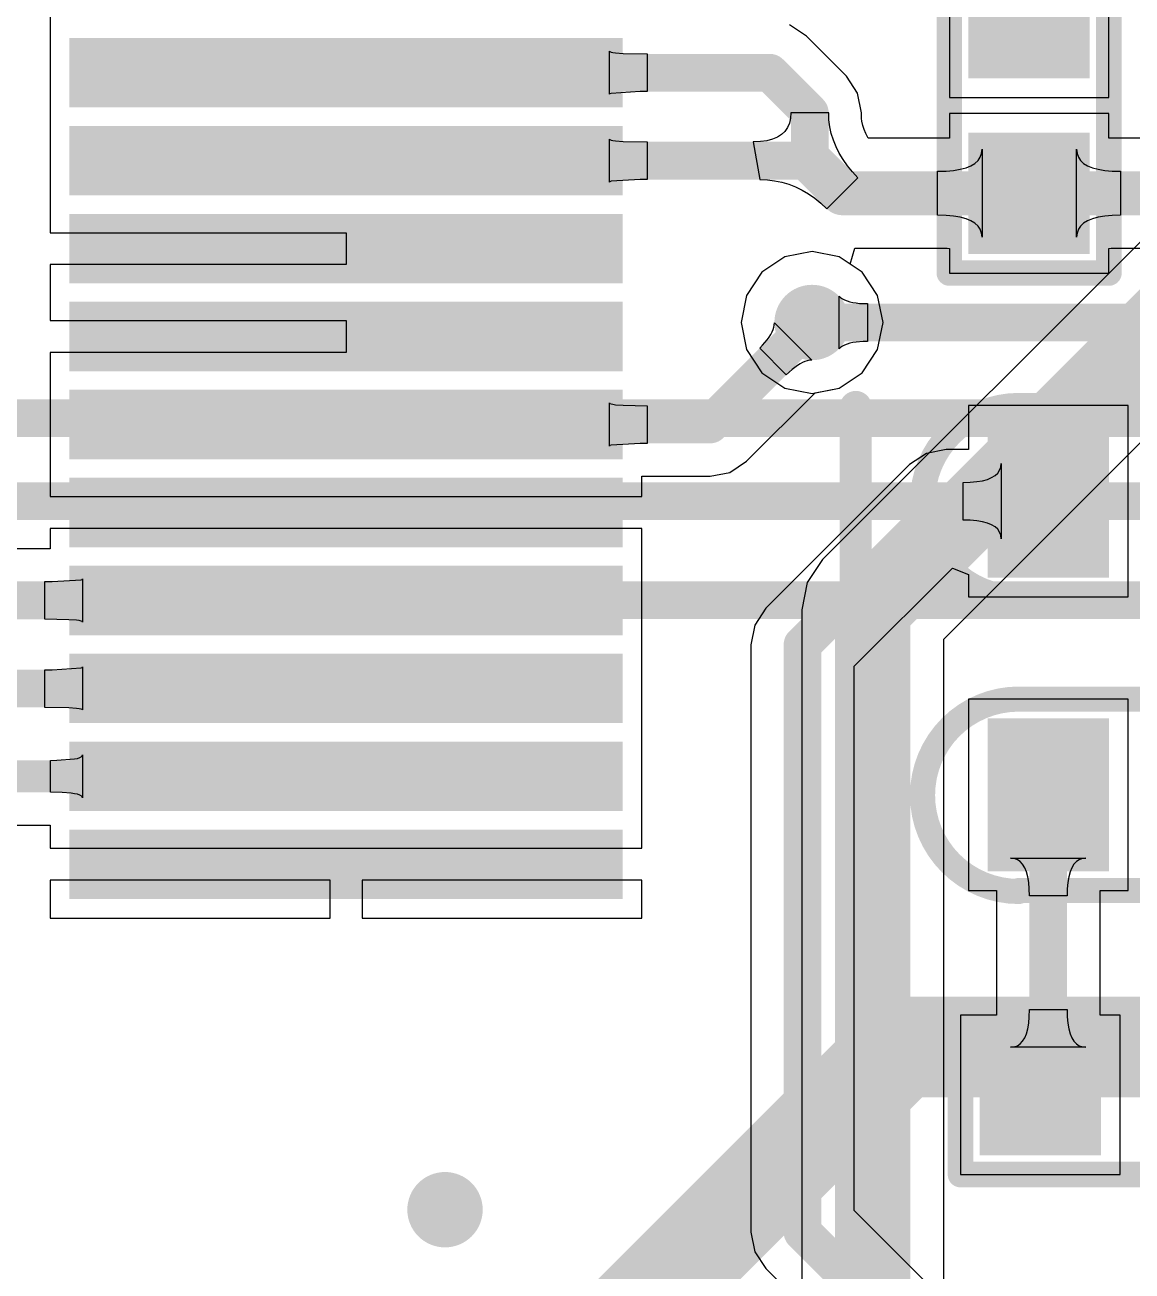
# Model space of a CAD drawing. Header units: millimetres. Extents: x 2.44 to 5.37, y 2.91 to 4.14.
# Drawn here: x 2.7344 to 3.0812, y 3.3018 to 3.6922 of the extents above; entities that cross this region are included whole.
import ezdxf

# ---------------------------------------------------------------- set-up
doc = ezdxf.new("R2010")
doc.units = ezdxf.units.MM
doc.header["$MEASUREMENT"] = 0
for name, color, linetype in [('BottomLayer', 5, 'Continuous'), ('MidLayer1', 16, 'Continuous'), ('MidLayer2', 76, 'Continuous'), ('MultiLayer', 9, 'Continuous'), ('TopLayer', 1, 'Continuous'), ('TopOverlay', 2, 'Continuous'), ('TopPaste', 8, 'Continuous'), ('TopSolder', 216, 'Continuous'), ('ViaHoleLayer', 16, 'Continuous')]:
    doc.layers.add(name, color=color, linetype=linetype)

# ---------------------------------------------------------------- blocks, each defined once
blk = doc.blocks.new('LED_16')
at = {"layer": 'TopLayer'}
for points in [[(-0.045, -0.02), (-0.015, -0.02), (-0.045, 0.02), (-0.015, 0.02)], [(0.015, -0.02), (0.045, -0.02), (0.015, 0.02), (0.045, 0.02)]]:
    blk.add_solid(points, dxfattribs=at)
at = {"layer": 'TopOverlay'}
for points, const_width in [([(-0.0903071, 0.019559), (-0.0903071, 0.0295591)], 0.01), ([(-0.039252, 0.03), (0.039488, 0.03)], 0.007874), ([(-0.0903071, -0.0304409), (-0.0903071, 0.019559)], 0.01), ([(-0.039252, -0.03), (0.039488, -0.03)], 0.007874)]:
    blk.add_lwpolyline(points, dxfattribs=dict(at, const_width=const_width))
for points, const_width in [([(-0.0928071, 0.0295591, 1), (-0.0878071, 0.0295591, 1)], 0.005), ([(-0.0412205, 0.0300001, 1), (-0.0372835, 0.0300001, 1)], 0.003937), ([(-0.0412205, 0.03, 1), (-0.0372835, 0.03, 1)], 0.003937), ([(0.0375195, 0.030284, 1), (0.0414565, 0.030284, 1)], 0.003937), ([(0.0375195, 0.03, 1), (0.0414565, 0.03, 1)], 0.003937), ([(-0.0928071, 0.019559, 1), (-0.0878071, 0.019559, 1)], 0.005), ([(-0.0928071, 0.019559, 1), (-0.0878071, 0.019559, 1)], 0.005), ([(-0.0928071, -0.0304409, 1), (-0.0878071, -0.0304409, 1)], 0.005), ([(-0.0412205, -0.03, 1), (-0.0372835, -0.03, 1)], 0.003937), ([(-0.0412205, -0.0302839, 1), (-0.0372835, -0.0302839, 1)], 0.003937), ([(0.0375195, -0.03, 1), (0.0414565, -0.03, 1)], 0.003937), ([(0.0375195, -0.03, 1), (0.0414565, -0.03, 1)], 0.003937)]:
    blk.add_lwpolyline(points, format="xyb", close=True, dxfattribs=dict(at, const_width=const_width))
at = {"layer": 'TopOverlay', "const_width": 0.007874}
for points in [[(-0.039252, -0.0302839, -0.9999999999992556), (-0.039252, 0.0300001)], [(0.039488, 0.030284, -0.9999999999992556), (0.039488, -0.03)]]:
    blk.add_lwpolyline(points, format="xyb", dxfattribs=at)
at = {"layer": 'TopPaste'}
for points in [[(-0.045, -0.02), (-0.015, -0.02), (-0.045, 0.02), (-0.015, 0.02)], [(0.015, -0.02), (0.045, -0.02), (0.015, 0.02), (0.045, 0.02)]]:
    blk.add_solid(points, dxfattribs=at)
at = {"layer": 'TopSolder'}
for points in [[(-0.049, -0.024), (-0.011, -0.024), (-0.049, 0.024), (-0.011, 0.024)], [(0.011, -0.024), (0.049, -0.024), (0.011, 0.024), (0.049, 0.024)]]:
    blk.add_solid(points, dxfattribs=at)
blk = doc.blocks.new('LED_17')
at = {"layer": 'TopLayer'}
for points in [[(-0.045, -0.02), (-0.015, -0.02), (-0.045, 0.02), (-0.015, 0.02)], [(0.015, -0.02), (0.045, -0.02), (0.015, 0.02), (0.045, 0.02)]]:
    blk.add_solid(points, dxfattribs=at)
at = {"layer": 'TopOverlay'}
for points, const_width in [([(-0.0903072, 0.019559), (-0.0903071, 0.0295591)], 0.01), ([(-0.039252, 0.03), (0.039488, 0.03)], 0.007874), ([(-0.0903072, 0.019559), (-0.0903071, -0.0304409)], 0.01), ([(-0.039252, -0.03), (0.039488, -0.03)], 0.007874)]:
    blk.add_lwpolyline(points, dxfattribs=dict(at, const_width=const_width))
for points, const_width in [([(-0.0928071, 0.0295591, 1), (-0.0878071, 0.0295591, 1)], 0.005), ([(-0.0412205, 0.0300001, 1), (-0.0372835, 0.0300001, 1)], 0.003937), ([(-0.0412205, 0.03, 1), (-0.0372835, 0.03, 1)], 0.003937), ([(0.0375195, 0.030284, 1), (0.0414565, 0.030284, 1)], 0.003937), ([(0.0375195, 0.03, 1), (0.0414565, 0.03, 1)], 0.003937), ([(-0.0928072, 0.019559, 1), (-0.0878072, 0.019559, 1)], 0.005), ([(-0.0928072, 0.019559, 1), (-0.0878072, 0.019559, 1)], 0.005), ([(-0.0928071, -0.0304409, 1), (-0.0878071, -0.0304409, 1)], 0.005), ([(-0.0412205, -0.03, 1), (-0.0372835, -0.03, 1)], 0.003937), ([(-0.0412205, -0.0302839, 1), (-0.0372835, -0.0302839, 1)], 0.003937), ([(0.0375195, -0.03, 1), (0.0414565, -0.03, 1)], 0.003937), ([(0.0375195, -0.03, 1), (0.0414565, -0.03, 1)], 0.003937)]:
    blk.add_lwpolyline(points, format="xyb", close=True, dxfattribs=dict(at, const_width=const_width))
at = {"layer": 'TopOverlay', "const_width": 0.007874}
for points in [[(-0.039252, -0.0302839, -0.9999999999992556), (-0.039252, 0.0300001)], [(0.039488, 0.030284, -0.9999999999992556), (0.039488, -0.03)]]:
    blk.add_lwpolyline(points, format="xyb", dxfattribs=at)
at = {"layer": 'TopPaste'}
for points in [[(-0.045, -0.02), (-0.015, -0.02), (-0.045, 0.02), (-0.015, 0.02)], [(0.015, -0.02), (0.045, -0.02), (0.015, 0.02), (0.045, 0.02)]]:
    blk.add_solid(points, dxfattribs=at)
at = {"layer": 'TopSolder'}
for points in [[(-0.049, -0.024), (-0.011, -0.024), (-0.049, 0.024), (-0.011, 0.024)], [(0.011, -0.024), (0.049, -0.024), (0.011, 0.024), (0.049, 0.024)]]:
    blk.add_solid(points, dxfattribs=at)
blk = doc.blocks.new('R0603_24')
at = {"layer": 'TopLayer'}
for points in [[(-0.0425, -0.0149999), (-0.0125, -0.0149999), (-0.0425, 0.0150001), (-0.0125, 0.0150001)], [(0.0124999, -0.015), (0.0424999, -0.015), (0.0124999, 0.015), (0.0424999, 0.015)]]:
    blk.add_solid(points, dxfattribs=at)
at = {"layer": 'TopOverlay', "const_width": 0.008}
for points in [[(-0.0525, 0.025), (0.0525, 0.025)], [(-0.0525, 0.025), (-0.0525, -0.025)], [(0.0525, 0.025), (0.0525, -0.025)], [(-0.0525, -0.025), (0.0525, -0.025)]]:
    blk.add_lwpolyline(points, dxfattribs=at)
at = {"layer": 'TopOverlay', "const_width": 0.004}
for points in [[(-0.0545, 0.025, 1), (-0.0505, 0.025, 1)], [(-0.0545, 0.025, 1), (-0.0505, 0.025, 1)], [(0.0505, 0.025, 1), (0.0545, 0.025, 1)], [(0.0505, 0.025, 1), (0.0545, 0.025, 1)], [(-0.0545, -0.025, 1), (-0.0505, -0.025, 1)], [(-0.0545, -0.025, 1), (-0.0505, -0.025, 1)], [(0.0505, -0.025, 1), (0.0545, -0.025, 1)], [(0.0505, -0.025, 1), (0.0545, -0.025, 1)]]:
    blk.add_lwpolyline(points, format="xyb", close=True, dxfattribs=at)
at = {"layer": 'TopPaste'}
for points in [[(-0.0425, -0.0149999), (-0.0125, -0.0149999), (-0.0425, 0.0150001), (-0.0125, 0.0150001)], [(0.0124999, -0.015), (0.0424999, -0.015), (0.0124999, 0.015), (0.0424999, 0.015)]]:
    blk.add_solid(points, dxfattribs=at)
at = {"layer": 'TopSolder'}
for points in [[(-0.0465, -0.0189999), (-0.0085, -0.0189999), (-0.0465, 0.0190001), (-0.0085, 0.0190001)], [(0.0084999, -0.019), (0.0464999, -0.019), (0.0084999, 0.019), (0.0464999, 0.019)]]:
    blk.add_solid(points, dxfattribs=at)
blk = doc.blocks.new('R0603_31')
at = {"layer": 'TopLayer'}
for points in [[(-0.0425, -0.015), (-0.0125, -0.015), (-0.0425, 0.015), (-0.0125, 0.015)], [(0.0125, -0.015), (0.0425, -0.015), (0.0125, 0.015), (0.0425, 0.015)]]:
    blk.add_solid(points, dxfattribs=at)
at = {"layer": 'TopOverlay', "const_width": 0.008}
for points in [[(0.0525, 0.025), (-0.0525, 0.025)], [(-0.0525, 0.025), (-0.0525, -0.025)], [(0.0525, 0.025), (0.0525, -0.025)], [(0.0525, -0.025), (-0.0525, -0.025)]]:
    blk.add_lwpolyline(points, dxfattribs=at)
at = {"layer": 'TopOverlay', "const_width": 0.004}
for points in [[(-0.0545, 0.025, 1), (-0.0505, 0.025, 1)], [(-0.0545, 0.025, 1), (-0.0505, 0.025, 1)], [(0.0505, 0.025, 1), (0.0545, 0.025, 1)], [(0.0505, 0.025, 1), (0.0545, 0.025, 1)], [(-0.0545, -0.025, 1), (-0.0505, -0.025, 1)], [(-0.0545, -0.025, 1), (-0.0505, -0.025, 1)], [(0.0505, -0.025, 1), (0.0545, -0.025, 1)], [(0.0505, -0.025, 1), (0.0545, -0.025, 1)]]:
    blk.add_lwpolyline(points, format="xyb", close=True, dxfattribs=at)
at = {"layer": 'TopPaste'}
for points in [[(-0.0425, -0.015), (-0.0125, -0.015), (-0.0425, 0.015), (-0.0125, 0.015)], [(0.0125, -0.015), (0.0425, -0.015), (0.0125, 0.015), (0.0425, 0.015)]]:
    blk.add_solid(points, dxfattribs=at)
at = {"layer": 'TopSolder'}
for points in [[(-0.0465, -0.019), (-0.0085, -0.019), (-0.0465, 0.019), (-0.0085, 0.019)], [(0.0085, -0.019), (0.0465, -0.019), (0.0085, 0.019), (0.0465, 0.019)]]:
    blk.add_solid(points, dxfattribs=at)
blk = doc.blocks.new('ST7789_B_35')
at = {"layer": 'TopLayer'}
for points in [[(-0.2903229, 0.51926), (-0.2903229, 0.5330394), (-0.4556771, 0.51926), (-0.4556771, 0.5330394)], [(-0.2903229, 0.4917009), (-0.2903229, 0.5054803), (-0.4556771, 0.4917009), (-0.4556771, 0.5054803)], [(-0.2903229, 0.4641418), (-0.2903229, 0.4779212), (-0.4556771, 0.4641418), (-0.4556771, 0.4779212)], [(-0.2903229, 0.4365826), (-0.2903229, 0.450362), (-0.4556771, 0.4365826), (-0.4556771, 0.450362)], [(-0.2903229, 0.4090237), (-0.2903229, 0.4228031), (-0.4556771, 0.4090237), (-0.4556771, 0.4228031)], [(-0.2903229, 0.3814647), (-0.2903229, 0.3952441), (-0.4556771, 0.3814647), (-0.4556771, 0.3952441)], [(-0.2903229, 0.3539056), (-0.2903229, 0.367685), (-0.4556771, 0.3539056), (-0.4556771, 0.367685)], [(-0.2903229, 0.3263465), (-0.2903229, 0.3401259), (-0.4556771, 0.3263465), (-0.4556771, 0.3401259)], [(-0.2903229, 0.2987875), (-0.2903229, 0.3125669), (-0.4556771, 0.2987875), (-0.4556771, 0.3125669)], [(-0.2903229, 0.2712284), (-0.2903229, 0.2850078), (-0.4556771, 0.2712284), (-0.4556771, 0.2850078)]]:
    blk.add_solid(points, dxfattribs=at)
at = {"layer": 'TopPaste'}
for points in [[(-0.2903229, 0.51926), (-0.2903229, 0.5330394), (-0.4556771, 0.51926), (-0.4556771, 0.5330394)], [(-0.2903229, 0.4917009), (-0.2903229, 0.5054803), (-0.4556771, 0.4917009), (-0.4556771, 0.5054803)], [(-0.2903229, 0.4641418), (-0.2903229, 0.4779212), (-0.4556771, 0.4641418), (-0.4556771, 0.4779212)], [(-0.2903229, 0.4365826), (-0.2903229, 0.450362), (-0.4556771, 0.4365826), (-0.4556771, 0.450362)], [(-0.2903229, 0.4090237), (-0.2903229, 0.4228031), (-0.4556771, 0.4090237), (-0.4556771, 0.4228031)], [(-0.2903229, 0.3814647), (-0.2903229, 0.3952441), (-0.4556771, 0.3814647), (-0.4556771, 0.3952441)], [(-0.2903229, 0.3539056), (-0.2903229, 0.367685), (-0.4556771, 0.3539056), (-0.4556771, 0.367685)], [(-0.2903229, 0.3263465), (-0.2903229, 0.3401259), (-0.4556771, 0.3263465), (-0.4556771, 0.3401259)], [(-0.2903229, 0.2987875), (-0.2903229, 0.3125669), (-0.4556771, 0.2987875), (-0.4556771, 0.3125669)], [(-0.2903229, 0.2712284), (-0.2903229, 0.2850078), (-0.4556771, 0.2712284), (-0.4556771, 0.2850078)]]:
    blk.add_solid(points, dxfattribs=at)
at = {"layer": 'TopSolder'}
for points in [[(-0.2863229, 0.51526), (-0.2863229, 0.5370394), (-0.4596771, 0.51526), (-0.4596771, 0.5370394)], [(-0.2863229, 0.4877009), (-0.2863229, 0.5094803), (-0.4596771, 0.4877009), (-0.4596771, 0.5094803)], [(-0.2863229, 0.4601418), (-0.2863229, 0.4819212), (-0.4596771, 0.4601418), (-0.4596771, 0.4819212)], [(-0.2863229, 0.4325826), (-0.2863229, 0.454362), (-0.4596771, 0.4325826), (-0.4596771, 0.454362)], [(-0.2863229, 0.4050237), (-0.2863229, 0.4268031), (-0.4596771, 0.4050237), (-0.4596771, 0.4268031)], [(-0.2863229, 0.3774647), (-0.2863229, 0.3992441), (-0.4596771, 0.3774647), (-0.4596771, 0.3992441)], [(-0.2863229, 0.3499056), (-0.2863229, 0.371685), (-0.4596771, 0.3499056), (-0.4596771, 0.371685)], [(-0.2863229, 0.3223465), (-0.2863229, 0.3441259), (-0.4596771, 0.3223465), (-0.4596771, 0.3441259)], [(-0.2863229, 0.2947875), (-0.2863229, 0.3165669), (-0.4596771, 0.2947875), (-0.4596771, 0.3165669)], [(-0.2863229, 0.2672284), (-0.2863229, 0.2890078), (-0.4596771, 0.2672284), (-0.4596771, 0.2890078)]]:
    blk.add_solid(points, dxfattribs=at)

msp = doc.modelspace()

# ---------------------------------------------------------------- linework, layer by layer
at = {"layer": 'BottomLayer'}
for p, q in [((3.1452749, 3.6857246), (2.9842751, 3.5247249)), ((3.0222383, 3.4997885), (3.1702114, 3.6477617)), ((2.981, 3.6212383), (2.9724898, 3.6195455)), ((2.9895102, 3.6195455), (2.981, 3.6212383)), ((2.9724898, 3.6195455), (2.9652751, 3.6147249)), ((2.9967249, 3.6147249), (2.9895102, 3.6195455)), ((2.9652751, 3.6147249), (2.9604545, 3.6075102)), ((3.0015455, 3.6075102), (2.9967249, 3.6147249)), ((2.9604545, 3.6075102), (2.9587617, 3.599)), ((3.0032383, 3.599), (3.0015455, 3.6075102)), ((2.9587617, 3.599), (2.9604545, 3.5904898)), ((3.0015455, 3.5904898), (3.0032383, 3.599)), ((2.9604545, 3.5904898), (2.9652751, 3.5832751)), ((2.9967249, 3.5832751), (3.0015455, 3.5904898)), ((2.9652751, 3.5832751), (2.9724898, 3.5784545)), ((2.9895102, 3.5784545), (2.9967249, 3.5832751)), ((2.9724898, 3.5784545), (2.981, 3.5767617)), ((2.981, 3.5767617), (2.9895102, 3.5784545)), ((2.9842751, 3.5247249), (2.9794545, 3.5175102)), ((2.9794545, 3.5175102), (2.9777616, 3.509)), ((2.9777616, 3.509), (2.9777617, 3.5089995)), ((2.9777617, 3.5089995), (2.9777617, 3.183)), ((3.0222383, 3.183), (3.0222383, 3.4997885))]:
    msp.add_line(p, q, dxfattribs=at)
at = {"layer": 'BottomLayer', "const_width": 0.023622}
for points in [[(3, 3.509), (3.161, 3.67)], [(3, 3.183), (3, 3.509)]]:
    msp.add_lwpolyline(points, dxfattribs=at)
at = {"layer": 'BottomLayer', "const_width": 0.011811}
for points in [[(2.9750945, 3.599, 1), (2.9869055, 3.599, 1)], [(2.9940945, 3.509, 1), (3.0059055, 3.509, 1)], [(2.9940945, 3.509, 1), (3.0059055, 3.509, 1)], [(2.8600945, 3.321, 1), (2.8719055, 3.321, 1)]]:
    msp.add_lwpolyline(points, format="xyb", close=True, dxfattribs=at)
at = {"layer": 'MidLayer1'}
for p, q in [((2.981, 3.6212383), (2.9724898, 3.6195455)), ((2.9895102, 3.6195455), (2.981, 3.6212383)), ((2.9724898, 3.6195455), (2.9652751, 3.6147249)), ((2.9967249, 3.6147249), (2.9895102, 3.6195455)), ((2.9652751, 3.6147249), (2.9604545, 3.6075102)), ((3.0015455, 3.6075102), (2.9967249, 3.6147249)), ((2.9604545, 3.6075102), (2.9587617, 3.599)), ((3.0032383, 3.599), (3.0015455, 3.6075102)), ((2.9587617, 3.599), (2.9604545, 3.5904898)), ((3.0015455, 3.5904898), (3.0032383, 3.599)), ((2.9604545, 3.5904898), (2.9652751, 3.5832751)), ((2.9967249, 3.5832751), (3.0015455, 3.5904898)), ((2.9652751, 3.5832751), (2.9724898, 3.5784545)), ((2.9895102, 3.5784545), (2.9967249, 3.5832751)), ((2.9724898, 3.5784545), (2.981, 3.5767617)), ((2.981, 3.5767617), (2.9895102, 3.5784545))]:
    msp.add_line(p, q, dxfattribs=at)
at = {"layer": 'MidLayer1', "const_width": 0.011811}
for points in [[(2.9750945, 3.599, 1), (2.9869055, 3.599, 1)], [(2.8600945, 3.321, 1), (2.8719055, 3.321, 1)]]:
    msp.add_lwpolyline(points, format="xyb", close=True, dxfattribs=at)
at = {"layer": 'MidLayer2'}
for p, q in [((2.9894347, 3.5907323), (2.9894347, 3.6072677)), ((2.9894347, 3.6072677), (2.9899403, 3.6068189)), ((2.9899403, 3.6068189), (2.9905309, 3.6064173)), ((2.9905309, 3.6064173), (2.9912065, 3.606063)), ((2.9912065, 3.606063), (2.991967, 3.6057559)), ((2.991967, 3.6057559), (2.9928126, 3.605496)), ((2.9928126, 3.605496), (2.9937431, 3.6052835)), ((2.9937431, 3.6052835), (2.9947587, 3.6051181)), ((2.9947587, 3.6051181), (2.9958592, 3.605)), ((2.9958592, 3.605), (2.9983152, 3.6049055)), ((2.9983152, 3.6049055), (2.9983152, 3.5930945)), ((2.9928126, 3.592504), (2.991967, 3.5922441)), ((2.9937431, 3.5927165), (2.9928126, 3.592504)), ((2.9947587, 3.5928819), (2.9937431, 3.5927165)), ((2.9970447, 3.5930709), (2.9947587, 3.5928819)), ((2.9983152, 3.5930945), (2.9970447, 3.5930709)), ((2.9899403, 3.5911811), (2.9894347, 3.5907323)), ((2.9905309, 3.5915827), (2.9899403, 3.5911811)), ((2.9912065, 3.591937), (2.9905309, 3.5915827)), ((2.991967, 3.5922441), (2.9912065, 3.591937))]:
    msp.add_line(p, q, dxfattribs=at)
for points, const_width in [([(2.9750945, 3.599, 1), (2.9869055, 3.599, 1)], 0.011811), ([(2.9780473, 3.599, 1), (2.9839527, 3.599, 1)], 0.0059055), ([(3.001126, 3.372, 1), (3.016874, 3.372, 1)], 0.015748), ([(3.001126, 3.372, 1), (3.016874, 3.372, 1)], 0.015748), ([(2.8600945, 3.321, 1), (2.8719055, 3.321, 1)], 0.011811)]:
    msp.add_lwpolyline(points, format="xyb", close=True, dxfattribs=dict(at, const_width=const_width))
for points, const_width in [([(2.981, 3.599), (3.225, 3.599)], 0.011811), ([(2.653, 3.569), (3.145, 3.569)], 0.011811), ([(2.673, 3.543), (3.129, 3.543)], 0.011811), ([(2.703, 3.512), (3.128, 3.512)], 0.011811), ([(2.863, 3.226), (3.009, 3.372)], 0.0314961), ([(3.009, 3.372), (3.183, 3.372)], 0.0314961)]:
    msp.add_lwpolyline(points, dxfattribs=dict(at, const_width=const_width))
at = {"layer": 'MultiLayer', "const_width": 0.011811}
for points in [[(2.9750945, 3.599, 1), (2.9869055, 3.599, 1)], [(2.8600945, 3.321, 1), (2.8719055, 3.321, 1)]]:
    msp.add_lwpolyline(points, format="xyb", close=True, dxfattribs=at)
at = {"layer": 'TopLayer'}
for p, q in [((3.024, 3.7194999), (3.024, 3.6694999)), ((3.074, 3.6694999), (3.074, 3.7194999)), ((2.7423229, 3.715492), (2.7423229, 3.687933)), ((2.9792036, 3.6887308), (2.9739424, 3.6922462)), ((2.7423229, 3.687933), (2.7423229, 3.6603739)), ((2.9917627, 3.6761718), (2.9792036, 3.6887308)), ((2.9175571, 3.6704939), (2.9175571, 3.6840333)), ((2.9175571, 3.6840333), (2.9176752, 3.6838691)), ((2.9176752, 3.6838691), (2.9180295, 3.6837222)), ((2.9180295, 3.6837222), (2.9186201, 3.6835926)), ((2.9186201, 3.6835926), (2.9194469, 3.6834802)), ((2.9194469, 3.6834802), (2.9218091, 3.6833074)), ((2.9218091, 3.6833074), (2.9293681, 3.6831691)), ((2.9293681, 3.6831691), (2.9293681, 3.6713581)), ((2.9952781, 3.6709105), (2.9917627, 3.6761718)), ((2.9176752, 3.6706581), (2.9175571, 3.6704939)), ((2.9180295, 3.670805), (2.9176752, 3.6706581)), ((2.927124, 3.6713495), (2.9180295, 3.670805)), ((2.9293681, 3.6713581), (2.927124, 3.6713495)), ((2.9965126, 3.6647045), (2.9952781, 3.6709105)), ((3.024, 3.6694999), (3.074, 3.6694999)), ((2.9742719, 3.6629765), (2.9739176, 3.6614305)), ((2.97439, 3.6647045), (2.9742719, 3.6629765)), ((2.986201, 3.6647045), (2.97439, 3.6647045)), ((2.9862927, 3.662492), (2.986201, 3.6647045)), ((2.9965126, 3.6629452), (2.9965126, 3.6647045)), ((2.9966278, 3.6620351), (2.9965126, 3.6629452)), ((3.0739999, 3.6645), (3.0239999, 3.6645)), ((3.0239999, 3.6645), (3.0239999, 3.6567825)), ((3.0739999, 3.6567856), (3.0739999, 3.6645)), ((2.7423229, 3.6603739), (2.7423229, 3.6328148)), ((2.9725002, 3.658884), (2.9714372, 3.6578836)), ((2.973327, 3.6600663), (2.9725002, 3.658884)), ((2.9739176, 3.6614305), (2.973327, 3.6600663)), ((2.9865678, 3.6603194), (2.9862927, 3.662492)), ((2.9870264, 3.6581865), (2.9865678, 3.6603194)), ((2.9969025, 3.6607577), (2.9966278, 3.6620351)), ((2.9972897, 3.6594953), (2.9969025, 3.6607577)), ((2.9977972, 3.6582329), (2.9972897, 3.6594953)), ((2.9175571, 3.6429348), (2.9175571, 3.6564742)), ((2.9175571, 3.6564742), (2.9176752, 3.65631)), ((2.9176752, 3.65631), (2.9180295, 3.6561631)), ((2.9180295, 3.6561631), (2.9186201, 3.6560335)), ((2.9186201, 3.6560335), (2.9194469, 3.6559211)), ((2.9194469, 3.6559211), (2.9218091, 3.6557483)), ((2.9218091, 3.6557483), (2.9293681, 3.65561)), ((2.9293681, 3.65561), (2.9293681, 3.643799)), ((2.9648231, 3.6557009), (2.962579, 3.65561)), ((2.962579, 3.65561), (2.9646464, 3.643799)), ((2.966831, 3.6559738), (2.9648231, 3.6557009)), ((2.9686026, 3.6564285), (2.966831, 3.6559738)), ((2.970138, 3.6570651), (2.9686026, 3.6564285)), ((2.9714372, 3.6578836), (2.970138, 3.6570651)), ((2.9876683, 3.6560935), (2.9870264, 3.6581865)), ((2.9884937, 3.6540404), (2.9876683, 3.6560935)), ((2.9984375, 3.6569549), (2.9977972, 3.6582329)), ((2.9985791, 3.6567206), (2.9984375, 3.6569549)), ((3.023292, 3.6567206), (2.9985791, 3.6567206)), ((3.0239999, 3.6567825), (3.023292, 3.6567206)), ((3.0747408, 3.6567202), (3.0739999, 3.6567856)), ((3.0982591, 3.6567202), (3.0747408, 3.6567202)), ((2.9895025, 3.652027), (2.9884937, 3.6540404)), ((2.9906947, 3.6500535), (2.9895025, 3.652027)), ((3.0336839, 3.6507992), (3.0341009, 3.6519704)), ((3.0341009, 3.6519704), (3.0342399, 3.6532795)), ((3.0342399, 3.6532795), (3.0342399, 3.6257205)), ((3.0638799, 3.6257201), (3.0638799, 3.6532791)), ((3.0638799, 3.6532791), (3.0640177, 3.65197)), ((3.0640177, 3.65197), (3.0644311, 3.6507988)), ((2.9920703, 3.6481197), (2.9906947, 3.6500535)), ((2.9936293, 3.6462259), (2.9920703, 3.6481197)), ((3.0274291, 3.6470098), (3.0292361, 3.6474921)), ((3.0292361, 3.6474921), (3.030765, 3.6481122)), ((3.030765, 3.6481122), (3.032016, 3.6488701)), ((3.032016, 3.6488701), (3.0329889, 3.6497657)), ((3.0329889, 3.6497657), (3.0336839, 3.6507992)), ((3.0644311, 3.6507988), (3.0651201, 3.6497653)), ((3.0651201, 3.6497653), (3.0660846, 3.6488697)), ((3.0660846, 3.6488697), (3.0673248, 3.6481118)), ((3.0673248, 3.6481118), (3.0688405, 3.6474917)), ((3.0688405, 3.6474917), (3.0706319, 3.6470094)), ((2.9180295, 3.6432459), (2.9176752, 3.643099)), ((2.927124, 3.6437904), (2.9180295, 3.6432459)), ((2.9293681, 3.643799), (2.927124, 3.6437904)), ((2.9646464, 3.643799), (2.9669822, 3.6437073)), ((2.9669822, 3.6437073), (2.9692652, 3.6434322)), ((2.9692652, 3.6434322), (2.9714954, 3.6429736)), ((2.9856282, 3.6346282), (2.9953718, 3.6443718)), ((2.9953718, 3.6443718), (2.9936293, 3.6462259)), ((3.0203404, 3.6463898), (3.0229813, 3.6464586)), ((3.0203404, 3.6326102), (3.0203404, 3.6463898)), ((3.0229813, 3.6464586), (3.0253442, 3.6466653)), ((3.0253442, 3.6466653), (3.0274291, 3.6470098)), ((3.0706319, 3.6470094), (3.0726988, 3.6466649)), ((3.0726988, 3.6466649), (3.0750413, 3.6464582)), ((3.0750413, 3.6464582), (3.0776594, 3.6463894)), ((3.0776594, 3.6463894), (3.0776594, 3.6326098)), ((2.9176752, 3.643099), (2.9175571, 3.6429348)), ((2.9714954, 3.6429736), (2.9736728, 3.6423317)), ((2.9736728, 3.6423317), (2.9757974, 3.6415063)), ((2.9757974, 3.6415063), (2.9778691, 3.6404975)), ((2.9778691, 3.6404975), (2.9798881, 3.6393053)), ((2.9798881, 3.6393053), (2.9818543, 3.6379297)), ((2.9818543, 3.6379297), (2.9837677, 3.6363707)), ((2.9837677, 3.6363707), (2.9856282, 3.6346282)), ((2.7423229, 3.6328148), (2.7423229, 3.6271456)), ((3.0229813, 3.6325414), (3.0203404, 3.6326102)), ((3.0253442, 3.6323347), (3.0229813, 3.6325414)), ((3.0274291, 3.6319902), (3.0253442, 3.6323347)), ((3.0292361, 3.6315079), (3.0274291, 3.6319902)), ((3.030765, 3.6308878), (3.0292361, 3.6315079)), ((3.0688405, 3.6315075), (3.0673248, 3.6308874)), ((3.0706319, 3.6319898), (3.0688405, 3.6315075)), ((3.0726988, 3.6323343), (3.0706319, 3.6319898)), ((3.0750413, 3.632541), (3.0726988, 3.6323343)), ((3.0776594, 3.6326098), (3.0750413, 3.632541)), ((3.032016, 3.6301299), (3.030765, 3.6308878)), ((3.0329889, 3.6292343), (3.032016, 3.6301299)), ((3.0336839, 3.6282008), (3.0329889, 3.6292343)), ((3.0341009, 3.6270296), (3.0336839, 3.6282008)), ((3.0644311, 3.6282004), (3.0640177, 3.6270292)), ((3.0651201, 3.6292339), (3.0644311, 3.6282004)), ((3.0660846, 3.6301295), (3.0651201, 3.6292339)), ((3.0673248, 3.6308874), (3.0660846, 3.6301295)), ((2.7423229, 3.6271456), (2.8349999, 3.6271456)), ((2.8349999, 3.6271456), (2.8349999, 3.6171456)), ((3.0342399, 3.6257205), (3.0341009, 3.6270296)), ((3.0640177, 3.6270292), (3.0638799, 3.6257201)), ((2.9929018, 3.6172794), (2.9944185, 3.6222794)), ((2.9944185, 3.6222794), (3.023292, 3.6222794)), ((3.023292, 3.6222794), (3.0239999, 3.6222175)), ((3.0239999, 3.6222175), (3.0239999, 3.6145)), ((3.0739999, 3.6222136), (3.0747408, 3.622279)), ((3.0739999, 3.6145), (3.0739999, 3.6222136)), ((3.0747408, 3.622279), (3.0982591, 3.622279)), ((2.8349999, 3.6171456), (2.7423229, 3.6171456)), ((2.7423229, 3.6171456), (2.7423229, 3.6052558)), ((2.9967249, 3.6147249), (2.9929018, 3.6172794)), ((3.0015455, 3.6075102), (2.9967249, 3.6147249)), ((3.0239999, 3.6145), (3.0739999, 3.6145)), ((2.7423229, 3.6052558), (2.7423229, 3.5995864)), ((3.0032383, 3.599), (3.0015455, 3.6075102)), ((2.7423229, 3.5995864), (2.835, 3.5995864)), ((2.835, 3.5995864), (2.835, 3.5895864)), ((2.968468, 3.5960223), (2.9687887, 3.5967772)), ((2.9687887, 3.5967772), (2.9690158, 3.5975055)), ((2.9690158, 3.5975055), (2.9691495, 3.598207)), ((2.9691495, 3.598207), (2.9691896, 3.5988819)), ((2.9691896, 3.5988819), (2.9808819, 3.5871896)), ((3.0015455, 3.5904898), (3.0032383, 3.599)), ((2.9654622, 3.5918472), (2.966945, 3.5935973)), ((2.966945, 3.5935973), (2.9675462, 3.5944323)), ((2.9675462, 3.5944323), (2.9680538, 3.5952407)), ((2.9680538, 3.5952407), (2.968468, 3.5960223)), ((2.835, 3.5895864), (2.7423229, 3.5895864)), ((2.7423229, 3.5895864), (2.7423229, 3.5776967)), ((2.9645805, 3.5909321), (2.9654622, 3.5918472)), ((2.9729321, 3.5825805), (2.9645805, 3.5909321)), ((2.9967249, 3.5832751), (3.0015455, 3.5904898)), ((2.9755973, 3.584945), (2.9747356, 3.5842503)), ((2.9764323, 3.5855462), (2.9755973, 3.584945)), ((2.9772407, 3.5860538), (2.9764323, 3.5855462)), ((2.9780223, 3.586468), (2.9772407, 3.5860538)), ((2.9787772, 3.5867887), (2.9780223, 3.586468)), ((2.9795055, 3.5870158), (2.9787772, 3.5867887)), ((2.980207, 3.5871495), (2.9795055, 3.5870158)), ((2.9808819, 3.5871896), (2.980207, 3.5871495)), ((2.9747356, 3.5842503), (2.9729321, 3.5825805)), ((2.9895102, 3.5784545), (2.9967249, 3.5832751)), ((2.7423229, 3.5776967), (2.7423229, 3.5444684)), ((2.9604945, 3.5555601), (2.981714, 3.5767796)), ((2.981714, 3.5767796), (2.9817805, 3.5768332)), ((2.9817805, 3.5768332), (2.9819412, 3.5769489)), ((2.9819412, 3.5769489), (2.9895102, 3.5784545)), ((2.9175571, 3.5602576), (2.9175571, 3.573797)), ((2.9175571, 3.573797), (2.9176752, 3.5736328)), ((2.9176752, 3.5736328), (2.9180295, 3.5734859)), ((2.9180295, 3.5734859), (2.9186201, 3.5733563)), ((2.9186201, 3.5733563), (2.9194469, 3.5732439)), ((2.9194469, 3.5732439), (2.9218091, 3.5730711)), ((2.9218091, 3.5730711), (2.9293681, 3.5729328)), ((2.9293681, 3.5729328), (2.9293681, 3.5611218)), ((3.08, 3.573), (3.03, 3.573)), ((3.03, 3.573), (3.03, 3.5592171)), ((3.08, 3.513), (3.08, 3.573)), ((2.9176752, 3.5604218), (2.9175571, 3.5602576)), ((2.9180295, 3.5605687), (2.9176752, 3.5604218)), ((2.927124, 3.5611132), (2.9180295, 3.5605687)), ((2.9293681, 3.5611218), (2.927124, 3.5611132)), ((3.016794, 3.5579826), (3.0115328, 3.5544672)), ((3.023, 3.5592171), (3.016794, 3.5579826)), ((3.03, 3.5592171), (3.023, 3.5592171)), ((2.9552333, 3.5520447), (2.9604945, 3.5555601)), ((3.0115328, 3.5544672), (2.9665328, 3.5094672)), ((3.0397628, 3.552685), (3.0401207, 3.553689)), ((3.0401207, 3.553689), (3.04024, 3.554811)), ((3.04024, 3.554811), (3.04024, 3.531189)), ((2.9276771, 3.5444684), (2.9276771, 3.5508102)), ((2.9276771, 3.5508102), (2.9490273, 3.5508102)), ((2.9490273, 3.5508102), (2.9552333, 3.5520447)), ((3.0326042, 3.5491417), (3.0343938, 3.549437)), ((3.0343938, 3.549437), (3.0359448, 3.5498504)), ((3.0359448, 3.5498504), (3.0372572, 3.5503819)), ((3.0372572, 3.5503819), (3.038331, 3.5510315)), ((3.038331, 3.5510315), (3.0391662, 3.5517992)), ((3.0391662, 3.5517992), (3.0397628, 3.552685)), ((3.028309, 3.5489055), (3.0305759, 3.5489646)), ((3.028309, 3.5370945), (3.028309, 3.5489055)), ((3.0305759, 3.5489646), (3.0326042, 3.5491417)), ((2.7423229, 3.5444684), (2.8349999, 3.5444684)), ((2.8349999, 3.5444684), (2.9276771, 3.5444684)), ((2.8349999, 3.5344684), (2.7423229, 3.5344684)), ((2.7423229, 3.5344684), (2.7423229, 3.5281265)), ((2.9276771, 3.5344684), (2.8349999, 3.5344684)), ((2.9276771, 3.5225786), (2.9276771, 3.5344684)), ((3.0305759, 3.5370354), (3.028309, 3.5370945)), ((3.0326042, 3.5368583), (3.0305759, 3.5370354)), ((3.0343938, 3.536563), (3.0326042, 3.5368583)), ((3.0359448, 3.5361496), (3.0343938, 3.536563)), ((3.0372572, 3.5356181), (3.0359448, 3.5361496)), ((3.038331, 3.5349685), (3.0372572, 3.5356181)), ((3.0391662, 3.5342008), (3.038331, 3.5349685)), ((3.0397628, 3.533315), (3.0391662, 3.5342008)), ((3.0401207, 3.532311), (3.0397628, 3.533315)), ((3.04024, 3.531189), (3.0401207, 3.532311)), ((2.7423229, 3.5281265), (2.7182776, 3.5281265)), ((2.9276771, 3.4950197), (2.9276771, 3.5225786)), ((2.742876, 3.5178235), (2.7519705, 3.518368)), ((2.7519705, 3.518368), (2.7523248, 3.5185149)), ((2.7523248, 3.5185149), (2.7524429, 3.5186791)), ((2.7524429, 3.5186791), (2.7524429, 3.5051397)), ((2.9942171, 3.4912827), (3.025, 3.5220656)), ((3.025, 3.5220656), (3.03, 3.5199945)), ((3.03, 3.5199945), (3.03, 3.513)), ((2.7406319, 3.5178149), (2.742876, 3.5178235)), ((2.7406319, 3.5060039), (2.7406319, 3.5178149)), ((3.03, 3.513), (3.08, 3.513)), ((2.9665328, 3.5094672), (2.9630174, 3.504206)), ((2.7481909, 3.5058656), (2.7406319, 3.5060039)), ((2.7505531, 3.5056928), (2.7481909, 3.5058656)), ((2.7513799, 3.5055804), (2.7505531, 3.5056928)), ((2.7519705, 3.5054508), (2.7513799, 3.5055804)), ((2.7523248, 3.5053039), (2.7519705, 3.5054508)), ((2.7524429, 3.5051397), (2.7523248, 3.5053039)), ((2.9630174, 3.504206), (2.9617829, 3.498)), ((2.9276771, 3.4674605), (2.9276771, 3.4950197)), ((2.9617829, 3.498), (2.9617829, 3.314)), ((2.7519705, 3.4907848), (2.7523248, 3.490943)), ((2.7523248, 3.490943), (2.7524429, 3.4911199)), ((2.7524429, 3.4911199), (2.7524429, 3.4775805)), ((2.9942171, 3.3207173), (2.9942171, 3.4912827)), ((2.7406319, 3.490189), (2.742876, 3.4901983)), ((2.7406319, 3.478378), (2.7406319, 3.490189)), ((2.742876, 3.4901983), (2.7519705, 3.4907848)), ((3.08, 3.481), (3.03, 3.481)), ((3.03, 3.481), (3.03, 3.421)), ((3.08, 3.421), (3.08, 3.481)), ((2.7481909, 3.4782504), (2.7406319, 3.478378)), ((2.7505531, 3.4780909), (2.7481909, 3.4782504)), ((2.7513799, 3.4779872), (2.7505531, 3.4780909)), ((2.7519705, 3.4778676), (2.7513799, 3.4779872)), ((2.7523248, 3.477732), (2.7519705, 3.4778676)), ((2.7524429, 3.4775805), (2.7523248, 3.477732)), ((2.9276771, 3.4399014), (2.9276771, 3.4674605)), ((2.7523429, 3.4632246), (2.7524429, 3.4635608)), ((2.7524429, 3.4635608), (2.7524429, 3.4500214)), ((2.7424429, 3.4617911), (2.7443429, 3.4618088)), ((2.7424429, 3.4517911), (2.7424429, 3.4617911)), ((2.7443429, 3.4618088), (2.7499429, 3.4622335)), ((2.7499429, 3.4622335), (2.7508429, 3.4624282)), ((2.7508429, 3.4624282), (2.7515429, 3.4626583)), ((2.7515429, 3.4626583), (2.7520429, 3.4629237)), ((2.7520429, 3.4629237), (2.7523429, 3.4632246)), ((2.7460429, 3.4517203), (2.7424429, 3.4517911)), ((2.7488429, 3.4515079), (2.7460429, 3.4517203)), ((2.7499429, 3.4513487), (2.7488429, 3.4515079)), ((2.7508429, 3.451154), (2.7499429, 3.4513487)), ((2.7515429, 3.4509239), (2.7508429, 3.451154)), ((2.7520429, 3.4506585), (2.7515429, 3.4509239)), ((2.7523429, 3.4503576), (2.7520429, 3.4506585)), ((2.7524429, 3.4500214), (2.7523429, 3.4503576)), ((2.6312997, 3.4414972), (2.7423229, 3.4414972)), ((2.7423229, 3.4414972), (2.7423229, 3.434232)), ((2.9276771, 3.434232), (2.9276771, 3.4399014)), ((2.7423229, 3.434232), (2.835, 3.434232)), ((2.835, 3.434232), (2.9276771, 3.434232)), ((3.044311, 3.4310019), (3.043189, 3.43112)), ((3.043189, 3.43112), (3.066811, 3.43112)), ((3.045315, 3.4306476), (3.044311, 3.4310019)), ((3.0462008, 3.430057), (3.045315, 3.4306476)), ((3.0469685, 3.4292302), (3.0462008, 3.430057)), ((3.0476181, 3.4281672), (3.0469685, 3.4292302)), ((3.0630315, 3.4292302), (3.0623819, 3.4281672)), ((3.0637992, 3.430057), (3.0630315, 3.4292302)), ((3.064685, 3.4306476), (3.0637992, 3.430057)), ((3.065689, 3.4310019), (3.064685, 3.4306476)), ((3.066811, 3.43112), (3.065689, 3.4310019)), ((3.0481496, 3.426868), (3.0476181, 3.4281672)), ((3.048563, 3.4253326), (3.0481496, 3.426868)), ((3.0488583, 3.423561), (3.048563, 3.4253326)), ((3.061437, 3.4253326), (3.0611417, 3.423561)), ((3.0618504, 3.426868), (3.061437, 3.4253326)), ((3.0623819, 3.4281672), (3.0618504, 3.426868)), ((2.83, 3.424232), (2.7423229, 3.424232)), ((2.7423229, 3.424232), (2.7423229, 3.4123423)), ((2.83, 3.4123423), (2.83, 3.424232)), ((2.9276771, 3.424232), (2.84, 3.424232)), ((2.84, 3.424232), (2.84, 3.4123423)), ((2.9276771, 3.4123423), (2.9276771, 3.424232)), ((3.03, 3.421), (3.0387829, 3.421)), ((3.0387829, 3.421), (3.0387829, 3.382)), ((3.0490354, 3.4215531), (3.0488583, 3.423561)), ((3.0490945, 3.419309), (3.0490354, 3.4215531)), ((3.0609646, 3.4215531), (3.0609055, 3.419309)), ((3.0611417, 3.423561), (3.0609646, 3.4215531)), ((3.0712171, 3.382), (3.0712171, 3.421)), ((3.0712171, 3.421), (3.08, 3.421)), ((3.0609055, 3.419309), (3.0490945, 3.419309)), ((2.7423229, 3.4123423), (2.83, 3.4123423)), ((2.84, 3.4123423), (2.9276771, 3.4123423)), ((3.0387829, 3.382), (3.0275, 3.382)), ((3.0275, 3.382), (3.0275, 3.332)), ((3.0490354, 3.3814469), (3.0490945, 3.383691)), ((3.0490945, 3.383691), (3.0609055, 3.383691)), ((3.0609055, 3.383691), (3.0609646, 3.3814469)), ((3.0775, 3.382), (3.0712171, 3.382)), ((3.0775, 3.332), (3.0775, 3.382)), ((3.0481496, 3.376132), (3.048563, 3.3776674)), ((3.048563, 3.3776674), (3.0488583, 3.379439)), ((3.0488583, 3.379439), (3.0490354, 3.3814469)), ((3.0609646, 3.3814469), (3.0611417, 3.379439)), ((3.0611417, 3.379439), (3.061437, 3.3776674)), ((3.061437, 3.3776674), (3.0618504, 3.376132)), ((3.0462008, 3.372943), (3.0469685, 3.3737698)), ((3.0469685, 3.3737698), (3.0476181, 3.3748328)), ((3.0476181, 3.3748328), (3.0481496, 3.376132)), ((3.0618504, 3.376132), (3.0623819, 3.3748328)), ((3.0623819, 3.3748328), (3.0630315, 3.3737698)), ((3.0630315, 3.3737698), (3.0637992, 3.372943)), ((3.043189, 3.37188), (3.044311, 3.3719981)), ((3.066811, 3.37188), (3.043189, 3.37188)), ((3.044311, 3.3719981), (3.045315, 3.3723524)), ((3.045315, 3.3723524), (3.0462008, 3.372943)), ((3.0637992, 3.372943), (3.064685, 3.3723524)), ((3.064685, 3.3723524), (3.065689, 3.3719981)), ((3.065689, 3.3719981), (3.066811, 3.37188)), ((3.0275, 3.332), (3.0775, 3.332)), ((3.0235, 3.2914344), (2.9942171, 3.3207173)), ((2.9617829, 3.314), (2.9630174, 3.307794)), ((2.9630174, 3.307794), (2.9665328, 3.3025328)), ((2.9665328, 3.3025328), (3.0085328, 3.2605328))]:
    msp.add_line(p, q, dxfattribs=at)
for points, const_width in [([(3.049, 3.6944999), (3.049, 3.783)], 0.011811), ([(2.835, 3.6772636), (2.9677364, 3.6772636)], 0.011811), ([(2.9677364, 3.6772636), (2.9802955, 3.6647045)], 0.011811), ([(2.9802955, 3.6497045), (2.9802955, 3.6647045)], 0.011811), ([(2.835, 3.6497045), (2.9802955, 3.6497045)], 0.011811), ([(2.9802955, 3.6497045), (2.9905, 3.6395)], 0.0137795), ([(2.9905, 3.6395), (3.0489999, 3.6395)], 0.0137795), ([(3.0489999, 3.6395), (3.0490003, 3.6394996)], 0.0137795), ([(3.0490003, 3.6394996), (3.124, 3.6394996)], 0.0137795), ([(2.9490273, 3.5670273), (2.981, 3.599)], 0.011811), ([(2.835, 3.5670273), (2.9490273, 3.5670273)], 0.011811), ([(2.978, 3.498), (3.023, 3.543)], 0.011811), ([(3.023, 3.543), (3.055, 3.543)], 0.011811), ([(2.7030906, 3.5119094), (2.835, 3.5119094)], 0.011811), ([(2.978, 3.314), (2.978, 3.498)], 0.011811), ([(2.6592835, 3.4842835), (2.8349333, 3.4842835)], 0.011811), ([(2.8349333, 3.4842835), (2.835, 3.4843502)], 0.011811), ([(2.6152089, 3.4567911), (2.835, 3.4567911)], 0.01), ([(3.055, 3.3595), (3.055, 3.451)], 0.011811), ([(3.0525, 3.357), (3.055, 3.3595)], 0.011811), ([(2.978, 3.314), (3.02, 3.272)], 0.011811)]:
    msp.add_lwpolyline(points, dxfattribs=dict(at, const_width=const_width))
for points, const_width in [([(3.0460473, 3.6944999, 1), (3.0519527, 3.6944999, 1)], 0.0059055), ([(2.8320473, 3.6772636, 1), (2.8379527, 3.6772636, 1)], 0.0059055), ([(2.9647837, 3.6772636, 1), (2.9706891, 3.6772636, 1)], 0.0059055), ([(2.9647837, 3.6772636, 1), (2.9706891, 3.6772636, 1)], 0.0059055), ([(2.9773428, 3.6647045, 1), (2.9832482, 3.6647045, 1)], 0.0059055), ([(2.9773428, 3.6647045, 1), (2.9832482, 3.6647045, 1)], 0.0059055), ([(2.8320473, 3.6497045, 1), (2.8379527, 3.6497045, 1)], 0.0059055), ([(2.9768506, 3.6497045, 1), (2.9837404, 3.6497045, 1)], 0.0068897), ([(2.9773428, 3.6497045, 1), (2.9832482, 3.6497045, 1)], 0.0059055), ([(2.9773428, 3.6497045, 1), (2.9832482, 3.6497045, 1)], 0.0059055), ([(2.9870551, 3.6395, 1), (2.9939449, 3.6395, 1)], 0.0068897), ([(2.9870551, 3.6395, 1), (2.9939449, 3.6395, 1)], 0.0068897), ([(3.045555, 3.6395, 1), (3.0524448, 3.6395, 1)], 0.0068897), ([(3.045555, 3.6395, 1), (3.0524448, 3.6395, 1)], 0.0068897), ([(3.0455554, 3.6394996, 1), (3.0524452, 3.6394996, 1)], 0.0068897), ([(3.0455554, 3.6394996, 1), (3.0524452, 3.6394996, 1)], 0.0068897), ([(2.9750945, 3.599, 1), (2.9869055, 3.599, 1)], 0.011811), ([(2.9780473, 3.599, 1), (2.9839527, 3.599, 1)], 0.0059055), ([(2.8320473, 3.5670273, 1), (2.8379527, 3.5670273, 1)], 0.0059055), ([(2.9460746, 3.5670273, 1), (2.95198, 3.5670273, 1)], 0.0059055), ([(2.9460746, 3.5670273, 1), (2.95198, 3.5670273, 1)], 0.0059055), ([(3.0200473, 3.543, 1), (3.0259527, 3.543, 1)], 0.0059055), ([(3.0200473, 3.543, 1), (3.0259527, 3.543, 1)], 0.0059055), ([(3.0520473, 3.543, 1), (3.0579527, 3.543, 1)], 0.0059055), ([(2.8320473, 3.5119094, 1), (2.8379527, 3.5119094, 1)], 0.0059055), ([(2.9750473, 3.498, 1), (2.9809527, 3.498, 1)], 0.0059055), ([(2.9750473, 3.498, 1), (2.9809527, 3.498, 1)], 0.0059055), ([(2.8319806, 3.4842835, 1), (2.837886, 3.4842835, 1)], 0.0059055), ([(2.8319806, 3.4842835, 1), (2.837886, 3.4842835, 1)], 0.0059055), ([(2.8320473, 3.4843502, 1), (2.8379527, 3.4843502, 1)], 0.0059055), ([(2.8325, 3.4567911, 1), (2.8375, 3.4567911, 1)], 0.005), ([(3.0520473, 3.451, 1), (3.0579527, 3.451, 1)], 0.0059055), ([(3.0495473, 3.357, 1), (3.0554527, 3.357, 1)], 0.0059055), ([(3.0520473, 3.3595, 1), (3.0579527, 3.3595, 1)], 0.0059055), ([(3.0520473, 3.3595, 1), (3.0579527, 3.3595, 1)], 0.0059055), ([(2.8600945, 3.321, 1), (2.8719055, 3.321, 1)], 0.011811), ([(2.9750473, 3.314, 1), (2.9809527, 3.314, 1)], 0.0059055), ([(2.9750473, 3.314, 1), (2.9809527, 3.314, 1)], 0.0059055)]:
    msp.add_lwpolyline(points, format="xyb", close=True, dxfattribs=dict(at, const_width=const_width))
at = {"layer": 'ViaHoleLayer', "const_width": 0.0059055}
for points in [[(2.9780473, 3.599, 1), (2.9839527, 3.599, 1)], [(2.8630473, 3.321, 1), (2.8689527, 3.321, 1)]]:
    msp.add_lwpolyline(points, format="xyb", close=True, dxfattribs=at)

# ---------------------------------------------------------------- block references
for name, p, rotation in [('ST7789_B_35', (2.462, 3.9553817), 180), ('R0603_24', (3.049, 3.667), 90), ('LED_16', (3.085, 3.543), 360), ('LED_17', (3.085, 3.451), 360), ('R0603_31', (3.08, 3.357), 180)]:
    msp.add_blockref(name, p, dxfattribs=dict(rotation=rotation))

doc.saveas('drawing.dxf')
